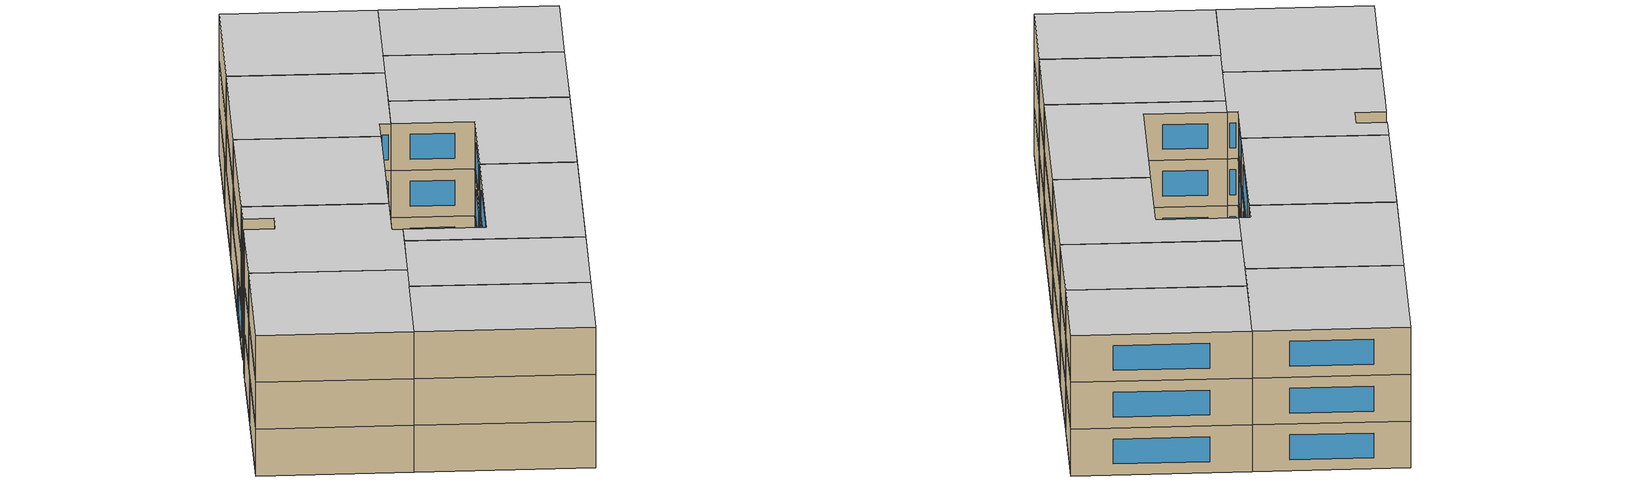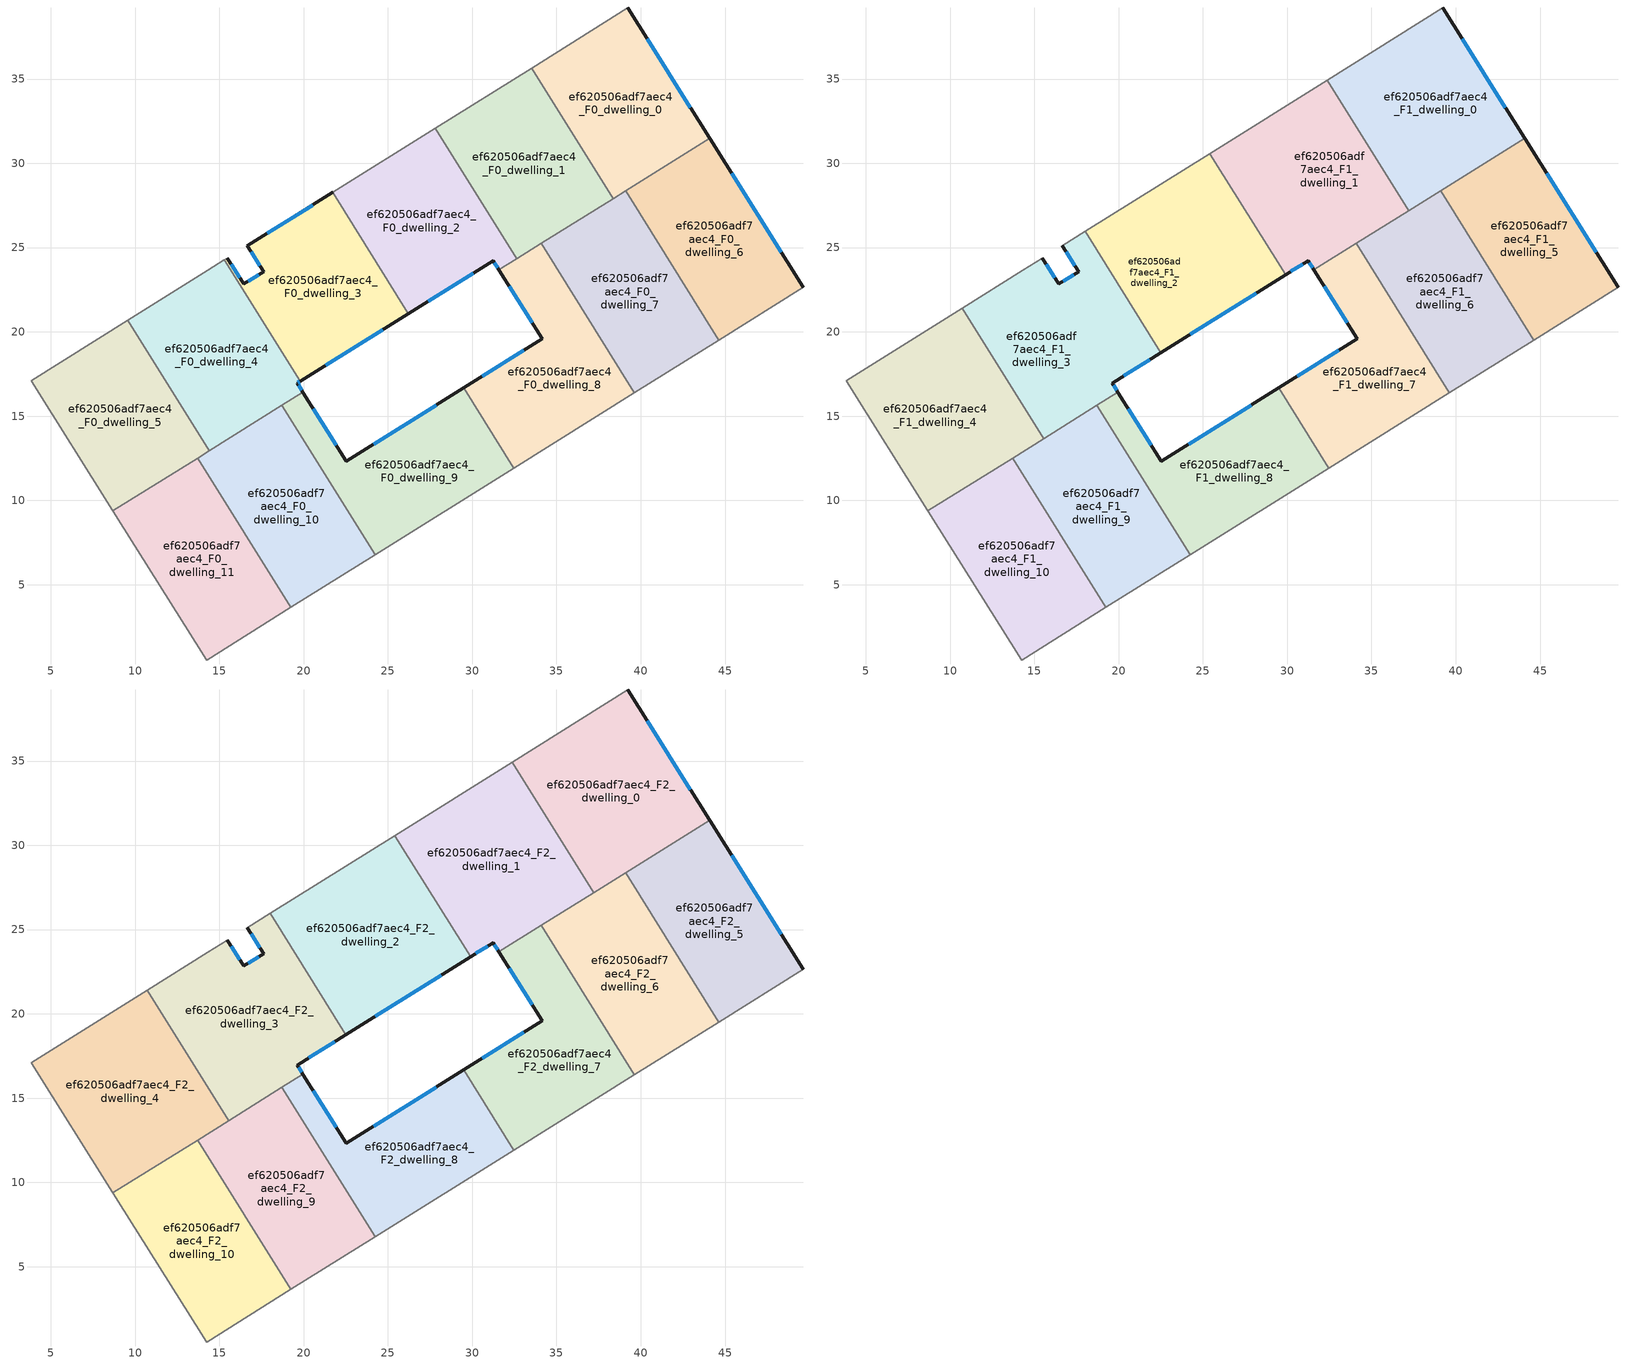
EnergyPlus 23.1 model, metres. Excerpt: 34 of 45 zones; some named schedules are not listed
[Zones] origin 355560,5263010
ef620506adf7aec4_F0_dwelling_0
 floor ground (EU_floor_Construction): 39.23,39.21 44.09,31.49 38.35,27.9 33.52,35.64 z0
 wall outside (EU_wall_Construction): 44.09,31.49 39.23,39.21 z0:3
 wall to ef620506adf7aec4_F0_dwelling_1 (EU_wall_Construction): 33.52,35.64 38.35,27.9 z0:3
 wall adiabatic (EU_wall_Construction): 39.23,39.21 33.52,35.64 z0:3
 wall to ef620506adf7aec4_F0_dwelling_6 (EU_wall_Construction): 39.1,28.37 44.09,31.49 z0:3
 wall to ef620506adf7aec4_F0_dwelling_7 (EU_wall_Construction): 38.35,27.9 39.1,28.37 z0:3
 window (EU_Window_Construction): 42.95,33.3 40.38,37.4 z0.7:2.3
ef620506adf7aec4_F0_dwelling_1
 floor ground (EU_floor_Construction): 33.52,35.64 38.35,27.9 32.63,24.33 27.8,32.07 z0
 wall to ef620506adf7aec4_F0_dwelling_2 (EU_wall_Construction): 27.8,32.07 32.63,24.33 z0:3
 wall adiabatic (EU_wall_Construction): 33.52,35.64 27.8,32.07 z0:3
 wall to ef620506adf7aec4_F0_dwelling_7 (EU_wall_Construction): 34.1,25.24 38.35,27.9 z0:3
 wall to ef620506adf7aec4_F0_dwelling_8 (EU_wall_Construction): 32.63,24.33 34.1,25.24 z0:3
ef620506adf7aec4_F0_dwelling_10
 floor ground (EU_floor_Construction): 18.71,15.63 24.24,6.78 19.23,3.65 13.7,12.51 z0
 wall to ef620506adf7aec4_F0_dwelling_11 (EU_wall_Construction): 13.7,12.51 19.23,3.65 z0:3
 wall to ef620506adf7aec4_F0_dwelling_9 (EU_wall_Construction): 24.24,6.78 18.71,15.63 z0:3
 wall adiabatic (EU_wall_Construction): 19.23,3.65 24.24,6.78 z0:3
 wall to ef620506adf7aec4_F0_dwelling_4 (EU_wall_Construction): 18.71,15.63 14.4,12.94 z0:3
 wall to ef620506adf7aec4_F0_dwelling_5 (EU_wall_Construction): 14.4,12.94 13.7,12.51 z0:3
ef620506adf7aec4_F0_dwelling_11
 floor ground (EU_floor_Construction): 13.7,12.51 19.23,3.65 14.24,0.53 8.69,9.38 z0
 wall adiabatic (EU_wall_Construction): 8.69,9.38 14.24,0.53 19.23,3.65 z0:3
 wall to ef620506adf7aec4_F0_dwelling_5 (EU_wall_Construction): 13.7,12.51 8.69,9.38 z0:3
ef620506adf7aec4_F0_dwelling_2
 floor ground (EU_floor_Construction): 27.8,32.07 32.63,24.33 31.58,23.67 31.24,24.22 26.21,21.08 21.72,28.27 z0
 wall outside (EU_wall_Construction): 26.21,21.08 31.24,24.22 31.58,23.67 z0:3
 wall to ef620506adf7aec4_F0_dwelling_3 (EU_wall_Construction): 21.72,28.27 26.21,21.08 z0:3
 wall adiabatic (EU_wall_Construction): 27.8,32.07 21.72,28.27 z0:3
 wall to ef620506adf7aec4_F0_dwelling_8 (EU_wall_Construction): 31.58,23.67 32.63,24.33 z0:3
 window (EU_Window_Construction): 31.32,24.09 31.5,23.8 / 27.39,21.82 30.06,23.48 z0.7:2.3
 ceiling adiabatic (EU_roof_Construction): 29.9,23.39 25.41,30.58 21.72,28.27 26.21,21.08 z3
ef620506adf7aec4_F0_dwelling_3
 floor ground (EU_floor_Construction): 21.72,28.27 26.21,21.08 19.8,17.07 15.3,24.27 15.48,24.38 16.45,22.84 17.62,23.57 16.65,25.1 z0
 wall outside (EU_wall_Construction): 21.72,28.27 16.65,25.1 17.62,23.57 16.45,22.84 15.48,24.38 / 19.8,17.07 26.21,21.08 z0:3
 wall to ef620506adf7aec4_F0_dwelling_4 (EU_wall_Construction): 15.3,24.27 19.8,17.07 z0:3
 wall adiabatic (EU_wall_Construction): 15.48,24.38 15.3,24.27 z0:3
 window (EU_Window_Construction): 16.88,24.74 17.39,23.93 / 20.53,27.53 17.84,25.85 / 21.3,18.01 24.7,20.14 / 16.22,23.2 15.71,24.02 / 17.35,23.4 16.73,23.01 z0.7:2.3
ef620506adf7aec4_F0_dwelling_4
 floor ground (EU_floor_Construction): 15.3,24.27 19.8,17.07 19.61,16.96 19.96,16.41 14.4,12.94 9.57,20.69 14.31,23.65 z0
 wall outside (EU_wall_Construction): 19.96,16.41 19.61,16.96 19.8,17.07 z0:3
 wall to ef620506adf7aec4_F0_dwelling_5 (EU_wall_Construction): 9.57,20.69 14.4,12.94 z0:3
 wall adiabatic (EU_wall_Construction): 15.3,24.27 14.31,23.65 9.57,20.69 z0:3
 wall to ef620506adf7aec4_F0_dwelling_9 (EU_wall_Construction): 18.71,15.63 19.96,16.41 z0:3
 window (EU_Window_Construction): 19.66,16.98 19.75,17.05 / 19.88,16.54 19.7,16.83 z0.7:2.3
ef620506adf7aec4_F0_dwelling_5
 floor ground (EU_floor_Construction): 9.57,20.69 14.4,12.94 8.69,9.38 3.83,17.1 z0
 wall adiabatic (EU_wall_Construction): 9.57,20.69 3.83,17.1 8.69,9.38 z0:3
ef620506adf7aec4_F0_dwelling_6
 floor ground (EU_floor_Construction): 44.09,31.49 49.65,22.64 44.63,19.51 39.1,28.37 z0
 wall outside (EU_wall_Construction): 49.65,22.64 44.09,31.49 z0:3
 wall to ef620506adf7aec4_F0_dwelling_7 (EU_wall_Construction): 39.1,28.37 44.63,19.51 z0:3
 wall adiabatic (EU_wall_Construction): 44.63,19.51 49.65,22.64 z0:3
 window (EU_Window_Construction): 48.34,24.72 45.39,29.41 z0.7:2.3
ef620506adf7aec4_F0_dwelling_7
 floor ground (EU_floor_Construction): 39.1,28.37 44.63,19.51 39.63,16.39 34.1,25.24 z0
 wall to ef620506adf7aec4_F0_dwelling_8 (EU_wall_Construction): 34.1,25.24 39.63,16.39 z0:3
 wall adiabatic (EU_wall_Construction): 39.63,16.39 44.63,19.51 z0:3
ef620506adf7aec4_F0_dwelling_8
 floor ground (EU_floor_Construction): 34.1,25.24 39.63,16.39 32.47,11.92 29.5,16.67 34.15,19.58 31.58,23.67 z0
 wall outside (EU_wall_Construction): 31.58,23.67 34.15,19.58 29.5,16.67 z0:3
 wall adiabatic (EU_wall_Construction): 32.47,11.92 39.63,16.39 z0:3
 wall to ef620506adf7aec4_F0_dwelling_9 (EU_wall_Construction): 29.5,16.67 32.47,11.92 z0:3
 window (EU_Window_Construction): 33.06,18.9 30.6,17.36 / 32.19,22.71 33.55,20.54 z0.7:2.3
ef620506adf7aec4_F0_dwelling_9
 floor ground (EU_floor_Construction): 29.5,16.67 32.47,11.92 24.24,6.78 18.71,15.63 19.96,16.41 22.53,12.32 z0
 wall outside (EU_wall_Construction): 29.5,16.67 22.53,12.32 19.96,16.41 z0:3
 wall adiabatic (EU_wall_Construction): 24.24,6.78 32.47,11.92 z0:3
 window (EU_Window_Construction): 21.93,13.28 20.56,15.45 / 27.87,15.65 24.17,13.34 z0.7:2.3
ef620506adf7aec4_F1_dwelling_0
 floor to ef620506adf7aec4_F0_dwelling_0 (EU_floor_Construction): 39.23,39.21 44.09,31.49 38.35,27.9 33.52,35.64 z3
 floor to ef620506adf7aec4_F0_dwelling_1 (EU_floor_Construction): 33.52,35.64 38.35,27.9 37.21,27.19 32.38,34.93 z3
 wall outside (EU_wall_Construction): 44.09,31.49 39.23,39.21 z3:6
 wall to ef620506adf7aec4_F1_dwelling_1 (EU_wall_Construction): 32.38,34.93 37.21,27.19 z3:6
 wall adiabatic (EU_wall_Construction): 39.23,39.21 32.38,34.93 z3:6
 wall to ef620506adf7aec4_F1_dwelling_5 (EU_wall_Construction): 39.1,28.37 44.09,31.49 z3:6
 wall to ef620506adf7aec4_F1_dwelling_6 (EU_wall_Construction): 37.21,27.19 39.1,28.37 z3:6
 window (EU_Window_Construction): 42.95,33.3 40.38,37.4 z3.7:5.3
ef620506adf7aec4_F1_dwelling_1
 floor to ef620506adf7aec4_F0_dwelling_1 (EU_floor_Construction): 32.38,34.93 37.21,27.19 32.63,24.33 27.8,32.07 z3
 floor to ef620506adf7aec4_F0_dwelling_2 (EU_floor_Construction): 27.8,32.07 32.63,24.33 31.58,23.67 31.24,24.22 29.9,23.39 25.41,30.58 z3
 wall outside (EU_wall_Construction): 29.9,23.39 31.24,24.22 31.58,23.67 z3:6
 wall to ef620506adf7aec4_F1_dwelling_2 (EU_wall_Construction): 25.41,30.58 29.9,23.39 z3:6
 wall adiabatic (EU_wall_Construction): 32.38,34.93 25.41,30.58 z3:6
 wall to ef620506adf7aec4_F1_dwelling_6 (EU_wall_Construction): 34.1,25.24 37.21,27.19 z3:6
 wall to ef620506adf7aec4_F1_dwelling_7 (EU_wall_Construction): 31.58,23.67 34.1,25.24 z3:6
 window (EU_Window_Construction): 31.32,24.09 31.5,23.8 / 30.22,23.58 30.93,24.02 z3.7:5.3
ef620506adf7aec4_F1_dwelling_10
 floor to ef620506adf7aec4_F0_dwelling_11 (EU_floor_Construction): 13.7,12.51 19.23,3.65 14.24,0.53 8.69,9.38 z3
 wall adiabatic (EU_wall_Construction): 8.69,9.38 14.24,0.53 19.23,3.65 z3:6
 wall to ef620506adf7aec4_F1_dwelling_9 (EU_wall_Construction): 19.23,3.65 13.7,12.51 z3:6
 wall to ef620506adf7aec4_F1_dwelling_4 (EU_wall_Construction): 13.7,12.51 8.69,9.38 z3:6
ef620506adf7aec4_F1_dwelling_2
 floor to ef620506adf7aec4_F0_dwelling_3 (EU_floor_Construction): 21.72,28.27 26.21,21.08 22.51,18.77 18.02,25.96 z3
 floor adiabatic (EU_floor_Construction): 25.41,30.58 29.9,23.39 26.21,21.08 21.72,28.27 z3
 wall outside (EU_wall_Construction): 22.51,18.77 29.9,23.39 z3:6
 wall to ef620506adf7aec4_F1_dwelling_3 (EU_wall_Construction): 18.02,25.96 22.51,18.77 z3:6
 wall adiabatic (EU_wall_Construction): 25.41,30.58 18.02,25.96 z3:6
 window (EU_Window_Construction): 24.25,19.85 28.17,22.3 z3.7:5.3
ef620506adf7aec4_F1_dwelling_3
 floor to ef620506adf7aec4_F0_dwelling_3 (EU_floor_Construction): 18.02,25.96 22.51,18.77 19.8,17.07 15.3,24.27 15.48,24.38 16.45,22.84 17.62,23.57 16.65,25.1 z3
 floor to ef620506adf7aec4_F0_dwelling_4 (EU_floor_Construction): 15.3,24.27 19.8,17.07 19.61,16.96 19.96,16.41 15.55,13.66 10.71,21.4 14.31,23.65 z3
 wall outside (EU_wall_Construction): 16.65,25.1 17.62,23.57 16.45,22.84 15.48,24.38 / 19.96,16.41 19.61,16.96 22.51,18.77 z3:6
 wall adiabatic (EU_wall_Construction): 18.02,25.96 16.65,25.1 / 15.48,24.38 14.31,23.65 10.71,21.4 z3:6
 wall to ef620506adf7aec4_F1_dwelling_4 (EU_wall_Construction): 10.71,21.4 15.55,13.66 z3:6
 wall to ef620506adf7aec4_F1_dwelling_9 (EU_wall_Construction): 15.55,13.66 18.71,15.63 z3:6
 wall to ef620506adf7aec4_F1_dwelling_8 (EU_wall_Construction): 18.71,15.63 19.96,16.41 z3:6
 window (EU_Window_Construction): 17.35,23.4 16.73,23.01 / 16.88,24.74 17.39,23.93 / 20.3,17.38 21.83,18.34 / 19.88,16.54 19.7,16.83 / 16.22,23.2 15.71,24.02 z3.7:5.3
ef620506adf7aec4_F1_dwelling_4
 floor to ef620506adf7aec4_F0_dwelling_4 (EU_floor_Construction): 10.71,21.4 15.55,13.66 14.4,12.94 9.57,20.69 z3
 floor to ef620506adf7aec4_F0_dwelling_5 (EU_floor_Construction): 9.57,20.69 14.4,12.94 8.69,9.38 3.83,17.1 z3
 wall adiabatic (EU_wall_Construction): 10.71,21.4 3.83,17.1 8.69,9.38 z3:6
 wall to ef620506adf7aec4_F1_dwelling_9 (EU_wall_Construction): 13.7,12.51 15.55,13.66 z3:6
ef620506adf7aec4_F1_dwelling_5
 floor to ef620506adf7aec4_F0_dwelling_6 (EU_floor_Construction): 44.09,31.49 49.65,22.64 44.63,19.51 39.1,28.37 z3
 wall outside (EU_wall_Construction): 49.65,22.64 44.09,31.49 z3:6
 wall to ef620506adf7aec4_F1_dwelling_6 (EU_wall_Construction): 39.1,28.37 44.63,19.51 z3:6
 wall adiabatic (EU_wall_Construction): 44.63,19.51 49.65,22.64 z3:6
 window (EU_Window_Construction): 48.34,24.72 45.39,29.41 z3.7:5.3
ef620506adf7aec4_F1_dwelling_6
 floor to ef620506adf7aec4_F0_dwelling_7 (EU_floor_Construction): 39.1,28.37 44.63,19.51 39.63,16.39 34.1,25.24 z3
 wall to ef620506adf7aec4_F1_dwelling_7 (EU_wall_Construction): 34.1,25.24 39.63,16.39 z3:6
 wall adiabatic (EU_wall_Construction): 39.63,16.39 44.63,19.51 z3:6
ef620506adf7aec4_F1_dwelling_7
 floor to ef620506adf7aec4_F0_dwelling_8 (EU_floor_Construction): 34.1,25.24 39.63,16.39 32.47,11.92 29.5,16.67 34.15,19.58 31.58,23.67 z3
 wall outside (EU_wall_Construction): 31.58,23.67 34.15,19.58 29.5,16.67 z3:6
 wall adiabatic (EU_wall_Construction): 32.47,11.92 39.63,16.39 z3:6
 wall to ef620506adf7aec4_F1_dwelling_8 (EU_wall_Construction): 29.5,16.67 32.47,11.92 z3:6
 window (EU_Window_Construction): 33.06,18.9 30.6,17.36 / 32.19,22.71 33.55,20.54 z3.7:5.3
ef620506adf7aec4_F1_dwelling_8
 floor to ef620506adf7aec4_F0_dwelling_9 (EU_floor_Construction): 29.5,16.67 32.47,11.92 24.24,6.78 18.71,15.63 19.96,16.41 22.53,12.32 z3
 wall outside (EU_wall_Construction): 29.5,16.67 22.53,12.32 19.96,16.41 z3:6
 wall adiabatic (EU_wall_Construction): 24.24,6.78 32.47,11.92 z3:6
 wall to ef620506adf7aec4_F1_dwelling_9 (EU_wall_Construction): 18.71,15.63 24.24,6.78 z3:6
 window (EU_Window_Construction): 21.93,13.28 20.56,15.45 / 27.87,15.65 24.17,13.34 z3.7:5.3
ef620506adf7aec4_F1_dwelling_9
 floor to ef620506adf7aec4_F0_dwelling_10 (EU_floor_Construction): 18.71,15.63 24.24,6.78 19.23,3.65 13.7,12.51 z3
 wall adiabatic (EU_wall_Construction): 19.23,3.65 24.24,6.78 z3:6
ef620506adf7aec4_F2_dwelling_0
 floor to ef620506adf7aec4_F1_dwelling_0 (EU_floor_Construction): 39.23,39.21 44.09,31.49 37.21,27.19 32.38,34.93 z6
 wall outside (EU_wall_Construction): 44.09,31.49 39.23,39.21 z6:9
 wall to ef620506adf7aec4_F2_dwelling_1 (EU_wall_Construction): 32.38,34.93 37.21,27.19 z6:9
 wall adiabatic (EU_wall_Construction): 39.23,39.21 32.38,34.93 z6:9
 wall to ef620506adf7aec4_F2_dwelling_5 (EU_wall_Construction): 39.1,28.37 44.09,31.49 z6:9
 wall to ef620506adf7aec4_F2_dwelling_6 (EU_wall_Construction): 37.21,27.19 39.1,28.37 z6:9
 window (EU_Window_Construction): 42.95,33.3 40.38,37.4 z6.7:8.3
 ceiling to ef620506adf7aec4_F3_dwelling_0 (EU_floor_Construction): 44.09,31.49 39.23,39.21 32.38,34.93 37.21,27.19 z9
ef620506adf7aec4_F2_dwelling_1
 floor to ef620506adf7aec4_F1_dwelling_1 (EU_floor_Construction): 32.38,34.93 37.21,27.19 31.58,23.67 31.24,24.22 29.9,23.39 25.41,30.58 z6
 wall outside (EU_wall_Construction): 29.9,23.39 31.24,24.22 31.58,23.67 z6:9
 wall to ef620506adf7aec4_F2_dwelling_2 (EU_wall_Construction): 25.41,30.58 29.9,23.39 z6:9
 wall adiabatic (EU_wall_Construction): 32.38,34.93 25.41,30.58 z6:9
 wall to ef620506adf7aec4_F2_dwelling_6 (EU_wall_Construction): 34.1,25.24 37.21,27.19 z6:9
 wall to ef620506adf7aec4_F2_dwelling_7 (EU_wall_Construction): 31.58,23.67 34.1,25.24 z6:9
 window (EU_Window_Construction): 31.32,24.09 31.5,23.8 / 30.22,23.58 30.93,24.02 z6.7:8.3
 ceiling to ef620506adf7aec4_F3_dwelling_1 (EU_floor_Construction): 37.21,27.19 32.38,34.93 25.41,30.58 29.9,23.39 31.24,24.22 31.58,23.67 z9
ef620506adf7aec4_F2_dwelling_10
 floor to ef620506adf7aec4_F1_dwelling_10 (EU_floor_Construction): 13.7,12.51 19.23,3.65 14.24,0.53 8.69,9.38 z6
 wall adiabatic (EU_wall_Construction): 8.69,9.38 14.24,0.53 19.23,3.65 z6:9
 wall to ef620506adf7aec4_F2_dwelling_9 (EU_wall_Construction): 19.23,3.65 13.7,12.51 z6:9
 wall to ef620506adf7aec4_F2_dwelling_4 (EU_wall_Construction): 13.7,12.51 8.69,9.38 z6:9
 ceiling to ef620506adf7aec4_F3_dwelling_10 (EU_floor_Construction): 19.23,3.65 13.7,12.51 8.69,9.38 14.24,0.53 z9
ef620506adf7aec4_F2_dwelling_2
 floor to ef620506adf7aec4_F1_dwelling_2 (EU_floor_Construction): 25.41,30.58 29.9,23.39 22.51,18.77 18.02,25.96 z6
 wall outside (EU_wall_Construction): 22.51,18.77 29.9,23.39 z6:9
 wall to ef620506adf7aec4_F2_dwelling_3 (EU_wall_Construction): 18.02,25.96 22.51,18.77 z6:9
 wall adiabatic (EU_wall_Construction): 25.41,30.58 18.02,25.96 z6:9
 window (EU_Window_Construction): 24.25,19.85 28.17,22.3 z6.7:8.3
 ceiling to ef620506adf7aec4_F3_dwelling_2 (EU_floor_Construction): 29.9,23.39 25.41,30.58 18.02,25.96 22.51,18.77 z9
ef620506adf7aec4_F2_dwelling_3
 floor to ef620506adf7aec4_F1_dwelling_3 (EU_floor_Construction): 18.02,25.96 22.51,18.77 19.61,16.96 19.96,16.41 15.55,13.66 10.71,21.4 14.31,23.65 15.48,24.38 16.45,22.84 17.62,23.57 16.65,25.1 z6
 wall outside (EU_wall_Construction): 16.65,25.1 17.62,23.57 16.45,22.84 15.48,24.38 / 19.96,16.41 19.61,16.96 22.51,18.77 z6:9
 wall adiabatic (EU_wall_Construction): 18.02,25.96 16.65,25.1 / 15.48,24.38 14.31,23.65 10.71,21.4 z6:9
 wall to ef620506adf7aec4_F2_dwelling_4 (EU_wall_Construction): 10.71,21.4 15.55,13.66 z6:9
 wall to ef620506adf7aec4_F2_dwelling_9 (EU_wall_Construction): 15.55,13.66 18.71,15.63 z6:9
 wall to ef620506adf7aec4_F2_dwelling_8 (EU_wall_Construction): 18.71,15.63 19.96,16.41 z6:9
 window (EU_Window_Construction): 17.35,23.4 16.73,23.01 / 16.88,24.74 17.39,23.93 / 20.3,17.38 21.83,18.34 / 19.88,16.54 19.7,16.83 / 16.22,23.2 15.71,24.02 z6.7:8.3
 ceiling to ef620506adf7aec4_F3_dwelling_3 (EU_floor_Construction): 19.96,16.41 19.61,16.96 22.51,18.77 18.02,25.96 16.65,25.1 17.62,23.57 16.45,22.84 15.48,24.38 14.31,23.65 10.71,21.4 15.55,13.66 z9
ef620506adf7aec4_F2_dwelling_4
 floor to ef620506adf7aec4_F1_dwelling_4 (EU_floor_Construction): 10.71,21.4 15.55,13.66 8.69,9.38 3.83,17.1 z6
 wall adiabatic (EU_wall_Construction): 10.71,21.4 3.83,17.1 8.69,9.38 z6:9
 wall to ef620506adf7aec4_F2_dwelling_9 (EU_wall_Construction): 13.7,12.51 15.55,13.66 z6:9
 ceiling to ef620506adf7aec4_F3_dwelling_4 (EU_floor_Construction): 15.55,13.66 10.71,21.4 3.83,17.1 8.69,9.38 z9
ef620506adf7aec4_F2_dwelling_5
 floor to ef620506adf7aec4_F1_dwelling_5 (EU_floor_Construction): 44.09,31.49 49.65,22.64 44.63,19.51 39.1,28.37 z6
 wall outside (EU_wall_Construction): 49.65,22.64 44.09,31.49 z6:9
 wall to ef620506adf7aec4_F2_dwelling_6 (EU_wall_Construction): 39.1,28.37 44.63,19.51 z6:9
 wall adiabatic (EU_wall_Construction): 44.63,19.51 49.65,22.64 z6:9
 window (EU_Window_Construction): 48.34,24.72 45.39,29.41 z6.7:8.3
 ceiling to ef620506adf7aec4_F3_dwelling_5 (EU_floor_Construction): 49.65,22.64 44.09,31.49 39.1,28.37 44.63,19.51 z9
ef620506adf7aec4_F2_dwelling_6
 floor to ef620506adf7aec4_F1_dwelling_6 (EU_floor_Construction): 39.1,28.37 44.63,19.51 39.63,16.39 34.1,25.24 z6
 wall to ef620506adf7aec4_F2_dwelling_7 (EU_wall_Construction): 34.1,25.24 39.63,16.39 z6:9
 wall adiabatic (EU_wall_Construction): 39.63,16.39 44.63,19.51 z6:9
 ceiling to ef620506adf7aec4_F3_dwelling_6 (EU_floor_Construction): 44.63,19.51 39.1,28.37 34.1,25.24 39.63,16.39 z9
ef620506adf7aec4_F2_dwelling_7
 floor to ef620506adf7aec4_F1_dwelling_7 (EU_floor_Construction): 34.1,25.24 39.63,16.39 32.47,11.92 29.5,16.67 34.15,19.58 31.58,23.67 z6
 wall outside (EU_wall_Construction): 31.58,23.67 34.15,19.58 29.5,16.67 z6:9
 wall adiabatic (EU_wall_Construction): 32.47,11.92 39.63,16.39 z6:9
 wall to ef620506adf7aec4_F2_dwelling_8 (EU_wall_Construction): 29.5,16.67 32.47,11.92 z6:9
 window (EU_Window_Construction): 33.06,18.9 30.6,17.36 / 32.19,22.71 33.55,20.54 z6.7:8.3
 ceiling to ef620506adf7aec4_F3_dwelling_7 (EU_floor_Construction): 39.63,16.39 34.1,25.24 31.58,23.67 34.15,19.58 29.5,16.67 32.47,11.92 z9
ef620506adf7aec4_F2_dwelling_8
 floor to ef620506adf7aec4_F1_dwelling_8 (EU_floor_Construction): 29.5,16.67 32.47,11.92 24.24,6.78 18.71,15.63 19.96,16.41 22.53,12.32 z6
 wall outside (EU_wall_Construction): 29.5,16.67 22.53,12.32 19.96,16.41 z6:9
 wall adiabatic (EU_wall_Construction): 24.24,6.78 32.47,11.92 z6:9
 wall to ef620506adf7aec4_F2_dwelling_9 (EU_wall_Construction): 18.71,15.63 24.24,6.78 z6:9
 window (EU_Window_Construction): 21.93,13.28 20.56,15.45 / 27.87,15.65 24.17,13.34 z6.7:8.3
 ceiling to ef620506adf7aec4_F3_dwelling_8 (EU_floor_Construction): 32.47,11.92 29.5,16.67 22.53,12.32 19.96,16.41 18.71,15.63 24.24,6.78 z9
ef620506adf7aec4_F2_dwelling_9
 floor to ef620506adf7aec4_F1_dwelling_9 (EU_floor_Construction): 18.71,15.63 24.24,6.78 19.23,3.65 13.7,12.51 z6
 wall adiabatic (EU_wall_Construction): 19.23,3.65 24.24,6.78 z6:9
 ceiling to ef620506adf7aec4_F3_dwelling_9 (EU_floor_Construction): 24.24,6.78 18.71,15.63 13.7,12.51 19.23,3.65 z9
[Building]
EU S2 Campaign: North Axis=0; Terrain=City; Solar Distribution=FullExterior
[Site:Location]
Budapest.Ferenc.Liszt.Intl.AP: Latitude=47.437; Longitude=19.256; Time Zone=1; Elevation=185
[SizingPeriod:WeatherFileDays]
AnnualSizingPeriod: Begin Month=1; Begin Day of Month=1; End Month=12; End Day of Month=31; Day of Week for Start Day=Monday; Use Weather File Daylight Saving Period=No; Use Weather File Rain and Snow Indicators=No
[MATERIAL]
EU_InternalMass_Material: Roughness=MediumRough; Thickness=0.1; Conductivity=1; Density=1800; Specific Heat=900; Thermal Absorptance=0.9; Solar Absorptance=0.7; Visible Absorptance=0.7
[MATERIAL:NOMASS] Roughness=MediumRough; Thermal Absorptance=0.9; Solar Absorptance=0.7; Visible Absorptance=0.7
Name | Thermal Resistance
EU_wall_NoMass | 0.832559
EU_roof_NoMass | 1.39638
EU_floor_NoMass | 0.872794
[WINDOWMATERIAL:SIMPLEGLAZINGSYSTEM]
EU_Window_SimpleGlazing: UFactor=2.79869; Solar Heat Gain Coefficient=0.75; Visible Transmittance=0.75
[CONSTRUCTION]
EU_wall_Construction: EU_wall_NoMass
EU_roof_Construction: EU_roof_NoMass
EU_floor_Construction: EU_floor_NoMass
EU_Window_Construction: EU_Window_SimpleGlazing
EU_InternalMass_Construction: EU_InternalMass_Material
[ZONE] Type=1; Multiplier=1; Ceiling Height=autocalculate; Floor Area=autocalculate; Part of Total Floor Area=Yes
Name | Volume
ef620506adf7aec4_F0_dwelling_0 | 184.792
ef620506adf7aec4_F1_dwelling_0; ef620506adf7aec4_F2_dwelling_0 | 221.731
ef620506adf7aec4_F0_dwelling_1 | 184.761
ef620506adf7aec4_F1_dwelling_1; ef620506adf7aec4_F2_dwelling_1 | 221.735
ef620506adf7aec4_F0_dwelling_10; ef620506adf7aec4_F1_dwelling_6; ef620506adf7aec4_F2_dwelling_6; ef620506adf7aec4_F0_dwelling_7; ef620506adf7aec4_F1_dwelling_9; ef620506adf7aec4_F2_dwelling_9 | 184.797
ef620506adf7aec4_F1_dwelling_10; ef620506adf7aec4_F2_dwelling_10; ef620506adf7aec4_F0_dwelling_11; ef620506adf7aec4_F1_dwelling_5; ef620506adf7aec4_F2_dwelling_5; ef620506adf7aec4_F0_dwelling_6 | 184.789
ef620506adf7aec4_F0_dwelling_2 | 184.778
ef620506adf7aec4_F1_dwelling_2; ef620506adf7aec4_F2_dwelling_2 | 221.756
ef620506adf7aec4_F0_dwelling_3 | 184.782
ef620506adf7aec4_F1_dwelling_3; ef620506adf7aec4_F2_dwelling_3 | 221.724
ef620506adf7aec4_F0_dwelling_4 | 184.793
ef620506adf7aec4_F1_dwelling_4; ef620506adf7aec4_F2_dwelling_4 | 221.741
ef620506adf7aec4_F0_dwelling_5 | 184.796
ef620506adf7aec4_F1_dwelling_7; ef620506adf7aec4_F2_dwelling_7; ef620506adf7aec4_F0_dwelling_8 | 184.776
ef620506adf7aec4_F1_dwelling_8; ef620506adf7aec4_F2_dwelling_8; ef620506adf7aec4_F0_dwelling_9 | 184.779
[INTERNALMASS] Construction=EU_InternalMass_Construction
Name | Zone or ZoneList | Surface Area
ef620506adf7aec4_F0_dwelling_0_EU_InternalMass | ef620506adf7aec4_F0_dwelling_0 | 61.5972
ef620506adf7aec4_F0_dwelling_1_EU_InternalMass | ef620506adf7aec4_F0_dwelling_1 | 61.5869
ef620506adf7aec4_F0_dwelling_2_EU_InternalMass | ef620506adf7aec4_F0_dwelling_2 | 61.5929
ef620506adf7aec4_F0_dwelling_3_EU_InternalMass | ef620506adf7aec4_F0_dwelling_3 | 61.5937
ef620506adf7aec4_F0_dwelling_4_EU_InternalMass | ef620506adf7aec4_F0_dwelling_4 | 61.5978
ef620506adf7aec4_F0_dwelling_5_EU_InternalMass | ef620506adf7aec4_F0_dwelling_5 | 61.5988
ef620506adf7aec4_F0_dwelling_6_EU_InternalMass | ef620506adf7aec4_F0_dwelling_6 | 61.5963
ef620506adf7aec4_F0_dwelling_7_EU_InternalMass | ef620506adf7aec4_F0_dwelling_7 | 61.5991
ef620506adf7aec4_F0_dwelling_8_EU_InternalMass | ef620506adf7aec4_F0_dwelling_8 | 61.5921
ef620506adf7aec4_F0_dwelling_9_EU_InternalMass | ef620506adf7aec4_F0_dwelling_9 | 61.5932
ef620506adf7aec4_F0_dwelling_10_EU_InternalMass | ef620506adf7aec4_F0_dwelling_10 | 61.5991
ef620506adf7aec4_F0_dwelling_11_EU_InternalMass | ef620506adf7aec4_F0_dwelling_11 | 61.5963
ef620506adf7aec4_F1_dwelling_0_EU_InternalMass | ef620506adf7aec4_F1_dwelling_0 | 73.9104
ef620506adf7aec4_F1_dwelling_1_EU_InternalMass | ef620506adf7aec4_F1_dwelling_1 | 73.9116
ef620506adf7aec4_F1_dwelling_2_EU_InternalMass | ef620506adf7aec4_F1_dwelling_2 | 73.919
ef620506adf7aec4_F1_dwelling_3_EU_InternalMass | ef620506adf7aec4_F1_dwelling_3 | 73.9079
ef620506adf7aec4_F1_dwelling_4_EU_InternalMass | ef620506adf7aec4_F1_dwelling_4 | 73.9139
ef620506adf7aec4_F1_dwelling_5_EU_InternalMass | ef620506adf7aec4_F1_dwelling_5 | 61.5963
ef620506adf7aec4_F1_dwelling_6_EU_InternalMass | ef620506adf7aec4_F1_dwelling_6 | 61.5991
ef620506adf7aec4_F1_dwelling_7_EU_InternalMass | ef620506adf7aec4_F1_dwelling_7 | 61.5921
ef620506adf7aec4_F1_dwelling_8_EU_InternalMass | ef620506adf7aec4_F1_dwelling_8 | 61.5932
ef620506adf7aec4_F1_dwelling_9_EU_InternalMass | ef620506adf7aec4_F1_dwelling_9 | 61.6011
ef620506adf7aec4_F1_dwelling_10_EU_InternalMass | ef620506adf7aec4_F1_dwelling_10 | 61.5963
ef620506adf7aec4_F2_dwelling_0_EU_InternalMass | ef620506adf7aec4_F2_dwelling_0 | 73.9104
ef620506adf7aec4_F2_dwelling_1_EU_InternalMass | ef620506adf7aec4_F2_dwelling_1 | 73.9116
ef620506adf7aec4_F2_dwelling_2_EU_InternalMass | ef620506adf7aec4_F2_dwelling_2 | 73.919
ef620506adf7aec4_F2_dwelling_3_EU_InternalMass | ef620506adf7aec4_F2_dwelling_3 | 73.9079
ef620506adf7aec4_F2_dwelling_4_EU_InternalMass | ef620506adf7aec4_F2_dwelling_4 | 73.9139
ef620506adf7aec4_F2_dwelling_5_EU_InternalMass | ef620506adf7aec4_F2_dwelling_5 | 61.5963
ef620506adf7aec4_F2_dwelling_6_EU_InternalMass | ef620506adf7aec4_F2_dwelling_6 | 61.5991
ef620506adf7aec4_F2_dwelling_7_EU_InternalMass | ef620506adf7aec4_F2_dwelling_7 | 61.5921
ef620506adf7aec4_F2_dwelling_8_EU_InternalMass | ef620506adf7aec4_F2_dwelling_8 | 61.5932
ef620506adf7aec4_F2_dwelling_9_EU_InternalMass | ef620506adf7aec4_F2_dwelling_9 | 61.6011
ef620506adf7aec4_F2_dwelling_10_EU_InternalMass | ef620506adf7aec4_F2_dwelling_10 | 61.5963
[OTHEREQUIPMENT] Fuel Type=Electricity; Design Level Calculation Method=Watts/Area; Power per Zone Floor Area=1; Fraction Latent=0; Fraction Radiant=0; Fraction Lost=0; Carbon Dioxide Generation Rate=0; EndUse Subcategory=EU_Step8_InternalGains
Name | Zone or ZoneList or Space or SpaceList | Schedule
EU_Step8_InternalGain_ef620506adf7aec4_F0_dwelling_0_f000 | ef620506adf7aec4_F0_dwelling_0 | EU_Step8_GainSchedule_ef620506adf7aec4_F0_dwelling_0_f000
EU_Step8_InternalGain_ef620506adf7aec4_F0_dwelling_1_f000 | ef620506adf7aec4_F0_dwelling_1 | EU_Step8_GainSchedule_ef620506adf7aec4_F0_dwelling_1_f000
EU_Step8_InternalGain_ef620506adf7aec4_F0_dwelling_2_f000 | ef620506adf7aec4_F0_dwelling_2 | EU_Step8_GainSchedule_ef620506adf7aec4_F0_dwelling_2_f000
EU_Step8_InternalGain_ef620506adf7aec4_F0_dwelling_3_f000 | ef620506adf7aec4_F0_dwelling_3 | EU_Step8_GainSchedule_ef620506adf7aec4_F0_dwelling_3_f000
EU_Step8_InternalGain_ef620506adf7aec4_F0_dwelling_4_f000 | ef620506adf7aec4_F0_dwelling_4 | EU_Step8_GainSchedule_ef620506adf7aec4_F0_dwelling_4_f000
EU_Step8_InternalGain_ef620506adf7aec4_F0_dwelling_5_f000 | ef620506adf7aec4_F0_dwelling_5 | EU_Step8_GainSchedule_ef620506adf7aec4_F0_dwelling_5_f000
EU_Step8_InternalGain_ef620506adf7aec4_F0_dwelling_6_f000 | ef620506adf7aec4_F0_dwelling_6 | EU_Step8_GainSchedule_ef620506adf7aec4_F0_dwelling_6_f000
EU_Step8_InternalGain_ef620506adf7aec4_F0_dwelling_7_f000 | ef620506adf7aec4_F0_dwelling_7 | EU_Step8_GainSchedule_ef620506adf7aec4_F0_dwelling_7_f000
EU_Step8_InternalGain_ef620506adf7aec4_F0_dwelling_8_f000 | ef620506adf7aec4_F0_dwelling_8 | EU_Step8_GainSchedule_ef620506adf7aec4_F0_dwelling_8_f000
EU_Step8_InternalGain_ef620506adf7aec4_F0_dwelling_9_f000 | ef620506adf7aec4_F0_dwelling_9 | EU_Step8_GainSchedule_ef620506adf7aec4_F0_dwelling_9_f000
EU_Step8_InternalGain_ef620506adf7aec4_F0_dwelling_10_f000 | ef620506adf7aec4_F0_dwelling_10 | EU_Step8_GainSchedule_ef620506adf7aec4_F0_dwelling_10_f000
EU_Step8_InternalGain_ef620506adf7aec4_F0_dwelling_11_f000 | ef620506adf7aec4_F0_dwelling_11 | EU_Step8_GainSchedule_ef620506adf7aec4_F0_dwelling_11_f000
EU_Step8_InternalGain_ef620506adf7aec4_F1_dwelling_0_f000 | ef620506adf7aec4_F1_dwelling_0 | EU_Step8_GainSchedule_ef620506adf7aec4_F1_dwelling_0_f000
EU_Step8_InternalGain_ef620506adf7aec4_F1_dwelling_1_f000 | ef620506adf7aec4_F1_dwelling_1 | EU_Step8_GainSchedule_ef620506adf7aec4_F1_dwelling_1_f000
EU_Step8_InternalGain_ef620506adf7aec4_F1_dwelling_2_f000 | ef620506adf7aec4_F1_dwelling_2 | EU_Step8_GainSchedule_ef620506adf7aec4_F1_dwelling_2_f000
EU_Step8_InternalGain_ef620506adf7aec4_F1_dwelling_3_f000 | ef620506adf7aec4_F1_dwelling_3 | EU_Step8_GainSchedule_ef620506adf7aec4_F1_dwelling_3_f000
EU_Step8_InternalGain_ef620506adf7aec4_F1_dwelling_4_f000 | ef620506adf7aec4_F1_dwelling_4 | EU_Step8_GainSchedule_ef620506adf7aec4_F1_dwelling_4_f000
EU_Step8_InternalGain_ef620506adf7aec4_F1_dwelling_5_f000 | ef620506adf7aec4_F1_dwelling_5 | EU_Step8_GainSchedule_ef620506adf7aec4_F1_dwelling_5_f000
EU_Step8_InternalGain_ef620506adf7aec4_F1_dwelling_6_f000 | ef620506adf7aec4_F1_dwelling_6 | EU_Step8_GainSchedule_ef620506adf7aec4_F1_dwelling_6_f000
EU_Step8_InternalGain_ef620506adf7aec4_F1_dwelling_7_f000 | ef620506adf7aec4_F1_dwelling_7 | EU_Step8_GainSchedule_ef620506adf7aec4_F1_dwelling_7_f000
EU_Step8_InternalGain_ef620506adf7aec4_F1_dwelling_8_f000 | ef620506adf7aec4_F1_dwelling_8 | EU_Step8_GainSchedule_ef620506adf7aec4_F1_dwelling_8_f000
EU_Step8_InternalGain_ef620506adf7aec4_F1_dwelling_9_f000 | ef620506adf7aec4_F1_dwelling_9 | EU_Step8_GainSchedule_ef620506adf7aec4_F1_dwelling_9_f000
EU_Step8_InternalGain_ef620506adf7aec4_F1_dwelling_10_f000 | ef620506adf7aec4_F1_dwelling_10 | EU_Step8_GainSchedule_ef620506adf7aec4_F1_dwelling_10_f000
EU_Step8_InternalGain_ef620506adf7aec4_F2_dwelling_0_f000 | ef620506adf7aec4_F2_dwelling_0 | EU_Step8_GainSchedule_ef620506adf7aec4_F2_dwelling_0_f000
EU_Step8_InternalGain_ef620506adf7aec4_F2_dwelling_1_f000 | ef620506adf7aec4_F2_dwelling_1 | EU_Step8_GainSchedule_ef620506adf7aec4_F2_dwelling_1_f000
EU_Step8_InternalGain_ef620506adf7aec4_F2_dwelling_2_f000 | ef620506adf7aec4_F2_dwelling_2 | EU_Step8_GainSchedule_ef620506adf7aec4_F2_dwelling_2_f000
EU_Step8_InternalGain_ef620506adf7aec4_F2_dwelling_3_f000 | ef620506adf7aec4_F2_dwelling_3 | EU_Step8_GainSchedule_ef620506adf7aec4_F2_dwelling_3_f000
EU_Step8_InternalGain_ef620506adf7aec4_F2_dwelling_4_f000 | ef620506adf7aec4_F2_dwelling_4 | EU_Step8_GainSchedule_ef620506adf7aec4_F2_dwelling_4_f000
EU_Step8_InternalGain_ef620506adf7aec4_F2_dwelling_5_f000 | ef620506adf7aec4_F2_dwelling_5 | EU_Step8_GainSchedule_ef620506adf7aec4_F2_dwelling_5_f000
EU_Step8_InternalGain_ef620506adf7aec4_F2_dwelling_6_f000 | ef620506adf7aec4_F2_dwelling_6 | EU_Step8_GainSchedule_ef620506adf7aec4_F2_dwelling_6_f000
EU_Step8_InternalGain_ef620506adf7aec4_F2_dwelling_7_f000 | ef620506adf7aec4_F2_dwelling_7 | EU_Step8_GainSchedule_ef620506adf7aec4_F2_dwelling_7_f000
EU_Step8_InternalGain_ef620506adf7aec4_F2_dwelling_8_f000 | ef620506adf7aec4_F2_dwelling_8 | EU_Step8_GainSchedule_ef620506adf7aec4_F2_dwelling_8_f000
EU_Step8_InternalGain_ef620506adf7aec4_F2_dwelling_9_f000 | ef620506adf7aec4_F2_dwelling_9 | EU_Step8_GainSchedule_ef620506adf7aec4_F2_dwelling_9_f000
EU_Step8_InternalGain_ef620506adf7aec4_F2_dwelling_10_f000 | ef620506adf7aec4_F2_dwelling_10 | EU_Step8_GainSchedule_ef620506adf7aec4_F2_dwelling_10_f000
[ZONEVENTILATION:DESIGNFLOWRATE] Schedule=EU_AlwaysOn; Design Flow Rate Calculation Method=AirChanges/Hour; Air Changes per Hour=0.475469; Ventilation Type=Natural; Fan Pressure Rise=0; Fan Total Efficiency=1; Constant Term Coefficient=1; Temperature Term Coefficient=0; Velocity Term Coefficient=0; Velocity Squared Term Coefficient=0; Minimum Indoor Temperature=-100; Maximum Indoor Temperature=100; Delta Temperature=-100; Minimum Outdoor Temperature=-100; Maximum Outdoor Temperature=100; Maximum Wind Speed=40
Name | Zone or ZoneList or Space or SpaceList
EU_ConstantAir_ef620506adf7aec4_F0_dwelling_0 | ef620506adf7aec4_F0_dwelling_0
EU_ConstantAir_ef620506adf7aec4_F0_dwelling_1 | ef620506adf7aec4_F0_dwelling_1
EU_ConstantAir_ef620506adf7aec4_F0_dwelling_2 | ef620506adf7aec4_F0_dwelling_2
EU_ConstantAir_ef620506adf7aec4_F0_dwelling_3 | ef620506adf7aec4_F0_dwelling_3
EU_ConstantAir_ef620506adf7aec4_F0_dwelling_4 | ef620506adf7aec4_F0_dwelling_4
EU_ConstantAir_ef620506adf7aec4_F0_dwelling_5 | ef620506adf7aec4_F0_dwelling_5
EU_ConstantAir_ef620506adf7aec4_F0_dwelling_6 | ef620506adf7aec4_F0_dwelling_6
EU_ConstantAir_ef620506adf7aec4_F0_dwelling_7 | ef620506adf7aec4_F0_dwelling_7
EU_ConstantAir_ef620506adf7aec4_F0_dwelling_8 | ef620506adf7aec4_F0_dwelling_8
EU_ConstantAir_ef620506adf7aec4_F0_dwelling_9 | ef620506adf7aec4_F0_dwelling_9
EU_ConstantAir_ef620506adf7aec4_F0_dwelling_10 | ef620506adf7aec4_F0_dwelling_10
EU_ConstantAir_ef620506adf7aec4_F0_dwelling_11 | ef620506adf7aec4_F0_dwelling_11
EU_ConstantAir_ef620506adf7aec4_F1_dwelling_0 | ef620506adf7aec4_F1_dwelling_0
EU_ConstantAir_ef620506adf7aec4_F1_dwelling_1 | ef620506adf7aec4_F1_dwelling_1
EU_ConstantAir_ef620506adf7aec4_F1_dwelling_2 | ef620506adf7aec4_F1_dwelling_2
EU_ConstantAir_ef620506adf7aec4_F1_dwelling_3 | ef620506adf7aec4_F1_dwelling_3
EU_ConstantAir_ef620506adf7aec4_F1_dwelling_4 | ef620506adf7aec4_F1_dwelling_4
EU_ConstantAir_ef620506adf7aec4_F1_dwelling_5 | ef620506adf7aec4_F1_dwelling_5
EU_ConstantAir_ef620506adf7aec4_F1_dwelling_6 | ef620506adf7aec4_F1_dwelling_6
EU_ConstantAir_ef620506adf7aec4_F1_dwelling_7 | ef620506adf7aec4_F1_dwelling_7
EU_ConstantAir_ef620506adf7aec4_F1_dwelling_8 | ef620506adf7aec4_F1_dwelling_8
EU_ConstantAir_ef620506adf7aec4_F1_dwelling_9 | ef620506adf7aec4_F1_dwelling_9
EU_ConstantAir_ef620506adf7aec4_F1_dwelling_10 | ef620506adf7aec4_F1_dwelling_10
EU_ConstantAir_ef620506adf7aec4_F2_dwelling_0 | ef620506adf7aec4_F2_dwelling_0
EU_ConstantAir_ef620506adf7aec4_F2_dwelling_1 | ef620506adf7aec4_F2_dwelling_1
EU_ConstantAir_ef620506adf7aec4_F2_dwelling_2 | ef620506adf7aec4_F2_dwelling_2
EU_ConstantAir_ef620506adf7aec4_F2_dwelling_3 | ef620506adf7aec4_F2_dwelling_3
EU_ConstantAir_ef620506adf7aec4_F2_dwelling_4 | ef620506adf7aec4_F2_dwelling_4
EU_ConstantAir_ef620506adf7aec4_F2_dwelling_5 | ef620506adf7aec4_F2_dwelling_5
EU_ConstantAir_ef620506adf7aec4_F2_dwelling_6 | ef620506adf7aec4_F2_dwelling_6
EU_ConstantAir_ef620506adf7aec4_F2_dwelling_7 | ef620506adf7aec4_F2_dwelling_7
EU_ConstantAir_ef620506adf7aec4_F2_dwelling_8 | ef620506adf7aec4_F2_dwelling_8
EU_ConstantAir_ef620506adf7aec4_F2_dwelling_9 | ef620506adf7aec4_F2_dwelling_9
EU_ConstantAir_ef620506adf7aec4_F2_dwelling_10 | ef620506adf7aec4_F2_dwelling_10
[HVACTEMPLATE:ZONE:IDEALLOADSAIRSYSTEM] System Availability Schedule=EU_AlwaysOn; Maximum Heating Supply Air Temperature=50; Minimum Cooling Supply Air Temperature=13; Maximum Heating Supply Air Humidity Ratio=0.0156; Minimum Cooling Supply Air Humidity Ratio=0.0077; Heating Limit=NoLimit; Cooling Limit=NoLimit; Heating Availability Schedule=EU_AlwaysOn; Cooling Availability Schedule=EU_CoolingOff; Dehumidification Control Type=ConstantSensibleHeatRatio; Cooling Sensible Heat Ratio=0.7; Dehumidification Setpoint=60; Humidification Control Type=None; Humidification Setpoint=30; Outdoor Air Method=None; Outdoor Air Flow Rate per Person=0.00944; Outdoor Air Flow Rate per Zone Floor Area=0; Outdoor Air Flow Rate per Zone=0; Demand Controlled Ventilation Type=None; Outdoor Air Economizer Type=NoEconomizer; Heat Recovery Type=None; Sensible Heat Recovery Effectiveness=0.7; Latent Heat Recovery Effectiveness=0.65
Name | Template Thermostat
ef620506adf7aec4_F0_dwelling_0 | EU_HeatOnly_ef620506adf7aec4_F0_dwelling_0
ef620506adf7aec4_F0_dwelling_1 | EU_HeatOnly_ef620506adf7aec4_F0_dwelling_1
ef620506adf7aec4_F0_dwelling_2 | EU_HeatOnly_ef620506adf7aec4_F0_dwelling_2
ef620506adf7aec4_F0_dwelling_3 | EU_HeatOnly_ef620506adf7aec4_F0_dwelling_3
ef620506adf7aec4_F0_dwelling_4 | EU_HeatOnly_ef620506adf7aec4_F0_dwelling_4
ef620506adf7aec4_F0_dwelling_5 | EU_HeatOnly_ef620506adf7aec4_F0_dwelling_5
ef620506adf7aec4_F0_dwelling_6 | EU_HeatOnly_ef620506adf7aec4_F0_dwelling_6
ef620506adf7aec4_F0_dwelling_7 | EU_HeatOnly_ef620506adf7aec4_F0_dwelling_7
ef620506adf7aec4_F0_dwelling_8 | EU_HeatOnly_ef620506adf7aec4_F0_dwelling_8
ef620506adf7aec4_F0_dwelling_9 | EU_HeatOnly_ef620506adf7aec4_F0_dwelling_9
ef620506adf7aec4_F0_dwelling_10 | EU_HeatOnly_ef620506adf7aec4_F0_dwelling_10
ef620506adf7aec4_F0_dwelling_11 | EU_HeatOnly_ef620506adf7aec4_F0_dwelling_11
ef620506adf7aec4_F1_dwelling_0 | EU_HeatOnly_ef620506adf7aec4_F1_dwelling_0
ef620506adf7aec4_F1_dwelling_1 | EU_HeatOnly_ef620506adf7aec4_F1_dwelling_1
ef620506adf7aec4_F1_dwelling_2 | EU_HeatOnly_ef620506adf7aec4_F1_dwelling_2
ef620506adf7aec4_F1_dwelling_3 | EU_HeatOnly_ef620506adf7aec4_F1_dwelling_3
ef620506adf7aec4_F1_dwelling_4 | EU_HeatOnly_ef620506adf7aec4_F1_dwelling_4
ef620506adf7aec4_F1_dwelling_5 | EU_HeatOnly_ef620506adf7aec4_F1_dwelling_5
ef620506adf7aec4_F1_dwelling_6 | EU_HeatOnly_ef620506adf7aec4_F1_dwelling_6
ef620506adf7aec4_F1_dwelling_7 | EU_HeatOnly_ef620506adf7aec4_F1_dwelling_7
ef620506adf7aec4_F1_dwelling_8 | EU_HeatOnly_ef620506adf7aec4_F1_dwelling_8
ef620506adf7aec4_F1_dwelling_9 | EU_HeatOnly_ef620506adf7aec4_F1_dwelling_9
ef620506adf7aec4_F1_dwelling_10 | EU_HeatOnly_ef620506adf7aec4_F1_dwelling_10
ef620506adf7aec4_F2_dwelling_0 | EU_HeatOnly_ef620506adf7aec4_F2_dwelling_0
ef620506adf7aec4_F2_dwelling_1 | EU_HeatOnly_ef620506adf7aec4_F2_dwelling_1
ef620506adf7aec4_F2_dwelling_2 | EU_HeatOnly_ef620506adf7aec4_F2_dwelling_2
ef620506adf7aec4_F2_dwelling_3 | EU_HeatOnly_ef620506adf7aec4_F2_dwelling_3
ef620506adf7aec4_F2_dwelling_4 | EU_HeatOnly_ef620506adf7aec4_F2_dwelling_4
ef620506adf7aec4_F2_dwelling_5 | EU_HeatOnly_ef620506adf7aec4_F2_dwelling_5
ef620506adf7aec4_F2_dwelling_6 | EU_HeatOnly_ef620506adf7aec4_F2_dwelling_6
ef620506adf7aec4_F2_dwelling_7 | EU_HeatOnly_ef620506adf7aec4_F2_dwelling_7
ef620506adf7aec4_F2_dwelling_8 | EU_HeatOnly_ef620506adf7aec4_F2_dwelling_8
ef620506adf7aec4_F2_dwelling_9 | EU_HeatOnly_ef620506adf7aec4_F2_dwelling_9
ef620506adf7aec4_F2_dwelling_10 | EU_HeatOnly_ef620506adf7aec4_F2_dwelling_10
[SIZING:ZONE] Zone Cooling Design Supply Air Temperature Input Method=SupplyAirTemperature; Zone Cooling Design Supply Air Temperature=13; Zone Heating Design Supply Air Temperature Input Method=SupplyAirTemperature; Zone Heating Design Supply Air Temperature=50; Zone Cooling Design Supply Air Humidity Ratio=0.008; Zone Heating Design Supply Air Humidity Ratio=0.008; Cooling Design Air Flow Method=DesignDay; Cooling Design Air Flow Rate=0; Cooling Minimum Air Flow per Zone Floor Area=0.000762; Cooling Minimum Air Flow=0; Cooling Minimum Air Flow Fraction=0.2; Heating Design Air Flow Method=DesignDay; Heating Design Air Flow Rate=0; Heating Maximum Air Flow per Zone Floor Area=0.002032; Heating Maximum Air Flow=0.141576; Heating Maximum Air Flow Fraction=0.3; Account for Dedicated Outdoor Air System=No; Dedicated Outdoor Air System Control Strategy=NeutralSupplyAir; Dedicated Outdoor Air Low Setpoint Temperature for Design=autosize; Dedicated Outdoor Air High Setpoint Temperature for Design=autosize; Zone Load Sizing Method=Sensible Load Only No Latent Load; Zone Latent Cooling Design Supply Air Humidity Ratio Input Method=HumidityRatioDifference; Zone Cooling Design Supply Air Humidity Ratio Difference=0.005; Zone Latent Heating Design Supply Air Humidity Ratio Input Method=HumidityRatioDifference; Zone Humidification Design Supply Air Humidity Ratio Difference=0.005
ef620506adf7aec4_F0_dwelling_0; ef620506adf7aec4_F0_dwelling_1; ef620506adf7aec4_F0_dwelling_2; ef620506adf7aec4_F0_dwelling_3; ef620506adf7aec4_F0_dwelling_4; ef620506adf7aec4_F0_dwelling_5; ef620506adf7aec4_F0_dwelling_6; ef620506adf7aec4_F0_dwelling_7; ef620506adf7aec4_F0_dwelling_8; ef620506adf7aec4_F0_dwelling_9; ef620506adf7aec4_F0_dwelling_10; ef620506adf7aec4_F0_dwelling_11; ef620506adf7aec4_F1_dwelling_0; ef620506adf7aec4_F1_dwelling_1; ef620506adf7aec4_F1_dwelling_2; ef620506adf7aec4_F1_dwelling_3; ef620506adf7aec4_F1_dwelling_4; ef620506adf7aec4_F1_dwelling_5; ef620506adf7aec4_F1_dwelling_6; ef620506adf7aec4_F1_dwelling_7; ef620506adf7aec4_F1_dwelling_8; ef620506adf7aec4_F1_dwelling_9; ef620506adf7aec4_F1_dwelling_10; ef620506adf7aec4_F2_dwelling_0; ef620506adf7aec4_F2_dwelling_1; ef620506adf7aec4_F2_dwelling_2; ef620506adf7aec4_F2_dwelling_3; ef620506adf7aec4_F2_dwelling_4; ef620506adf7aec4_F2_dwelling_5; ef620506adf7aec4_F2_dwelling_6; ef620506adf7aec4_F2_dwelling_7; ef620506adf7aec4_F2_dwelling_8; ef620506adf7aec4_F2_dwelling_9; ef620506adf7aec4_F2_dwelling_10
[SCHEDULE:FILE] Column Number=1; Rows to Skip at Top=0; Number of Hours of Data=8760; Column Separator=Comma; Interpolate to Timestep=No; Minutes per Item=60; Adjust Schedule for Daylight Savings=Yes
Name | File
EU_Step8_GainSchedule_ef620506adf7aec4_F0_dwelling_0_f000 | ../../schedules/ef620506adf7aec4/ef620506adf7aec4_F0_dwelling_0_f000_gain.csv
EU_Step8_GainSchedule_ef620506adf7aec4_F0_dwelling_1_f000 | ../../schedules/ef620506adf7aec4/ef620506adf7aec4_F0_dwelling_1_f000_gain.csv
EU_Step8_GainSchedule_ef620506adf7aec4_F0_dwelling_2_f000 | ../../schedules/ef620506adf7aec4/ef620506adf7aec4_F0_dwelling_2_f000_gain.csv
EU_Step8_GainSchedule_ef620506adf7aec4_F0_dwelling_3_f000 | ../../schedules/ef620506adf7aec4/ef620506adf7aec4_F0_dwelling_3_f000_gain.csv
EU_Step8_GainSchedule_ef620506adf7aec4_F0_dwelling_4_f000 | ../../schedules/ef620506adf7aec4/ef620506adf7aec4_F0_dwelling_4_f000_gain.csv
EU_Step8_GainSchedule_ef620506adf7aec4_F0_dwelling_5_f000 | ../../schedules/ef620506adf7aec4/ef620506adf7aec4_F0_dwelling_5_f000_gain.csv
EU_Step8_GainSchedule_ef620506adf7aec4_F0_dwelling_6_f000 | ../../schedules/ef620506adf7aec4/ef620506adf7aec4_F0_dwelling_6_f000_gain.csv
EU_Step8_GainSchedule_ef620506adf7aec4_F0_dwelling_7_f000 | ../../schedules/ef620506adf7aec4/ef620506adf7aec4_F0_dwelling_7_f000_gain.csv
EU_Step8_GainSchedule_ef620506adf7aec4_F0_dwelling_8_f000 | ../../schedules/ef620506adf7aec4/ef620506adf7aec4_F0_dwelling_8_f000_gain.csv
EU_Step8_GainSchedule_ef620506adf7aec4_F0_dwelling_9_f000 | ../../schedules/ef620506adf7aec4/ef620506adf7aec4_F0_dwelling_9_f000_gain.csv
EU_Step8_GainSchedule_ef620506adf7aec4_F0_dwelling_10_f000 | ../../schedules/ef620506adf7aec4/ef620506adf7aec4_F0_dwelling_10_f000_gain.csv
EU_Step8_GainSchedule_ef620506adf7aec4_F0_dwelling_11_f000 | ../../schedules/ef620506adf7aec4/ef620506adf7aec4_F0_dwelling_11_f000_gain.csv
EU_Step8_GainSchedule_ef620506adf7aec4_F1_dwelling_0_f000 | ../../schedules/ef620506adf7aec4/ef620506adf7aec4_F1_dwelling_0_f000_gain.csv
EU_Step8_GainSchedule_ef620506adf7aec4_F1_dwelling_1_f000 | ../../schedules/ef620506adf7aec4/ef620506adf7aec4_F1_dwelling_1_f000_gain.csv
EU_Step8_GainSchedule_ef620506adf7aec4_F1_dwelling_2_f000 | ../../schedules/ef620506adf7aec4/ef620506adf7aec4_F1_dwelling_2_f000_gain.csv
EU_Step8_GainSchedule_ef620506adf7aec4_F1_dwelling_3_f000 | ../../schedules/ef620506adf7aec4/ef620506adf7aec4_F1_dwelling_3_f000_gain.csv
EU_Step8_GainSchedule_ef620506adf7aec4_F1_dwelling_4_f000 | ../../schedules/ef620506adf7aec4/ef620506adf7aec4_F1_dwelling_4_f000_gain.csv
EU_Step8_GainSchedule_ef620506adf7aec4_F1_dwelling_5_f000 | ../../schedules/ef620506adf7aec4/ef620506adf7aec4_F1_dwelling_5_f000_gain.csv
EU_Step8_GainSchedule_ef620506adf7aec4_F1_dwelling_6_f000 | ../../schedules/ef620506adf7aec4/ef620506adf7aec4_F1_dwelling_6_f000_gain.csv
EU_Step8_GainSchedule_ef620506adf7aec4_F1_dwelling_7_f000 | ../../schedules/ef620506adf7aec4/ef620506adf7aec4_F1_dwelling_7_f000_gain.csv
EU_Step8_GainSchedule_ef620506adf7aec4_F1_dwelling_8_f000 | ../../schedules/ef620506adf7aec4/ef620506adf7aec4_F1_dwelling_8_f000_gain.csv
EU_Step8_GainSchedule_ef620506adf7aec4_F1_dwelling_9_f000 | ../../schedules/ef620506adf7aec4/ef620506adf7aec4_F1_dwelling_9_f000_gain.csv
EU_Step8_GainSchedule_ef620506adf7aec4_F1_dwelling_10_f000 | ../../schedules/ef620506adf7aec4/ef620506adf7aec4_F1_dwelling_10_f000_gain.csv
EU_Step8_GainSchedule_ef620506adf7aec4_F2_dwelling_0_f000 | ../../schedules/ef620506adf7aec4/ef620506adf7aec4_F2_dwelling_0_f000_gain.csv
EU_Step8_GainSchedule_ef620506adf7aec4_F2_dwelling_1_f000 | ../../schedules/ef620506adf7aec4/ef620506adf7aec4_F2_dwelling_1_f000_gain.csv
EU_Step8_GainSchedule_ef620506adf7aec4_F2_dwelling_2_f000 | ../../schedules/ef620506adf7aec4/ef620506adf7aec4_F2_dwelling_2_f000_gain.csv
EU_Step8_GainSchedule_ef620506adf7aec4_F2_dwelling_3_f000 | ../../schedules/ef620506adf7aec4/ef620506adf7aec4_F2_dwelling_3_f000_gain.csv
EU_Step8_GainSchedule_ef620506adf7aec4_F2_dwelling_4_f000 | ../../schedules/ef620506adf7aec4/ef620506adf7aec4_F2_dwelling_4_f000_gain.csv
EU_Step8_GainSchedule_ef620506adf7aec4_F2_dwelling_5_f000 | ../../schedules/ef620506adf7aec4/ef620506adf7aec4_F2_dwelling_5_f000_gain.csv
EU_Step8_GainSchedule_ef620506adf7aec4_F2_dwelling_6_f000 | ../../schedules/ef620506adf7aec4/ef620506adf7aec4_F2_dwelling_6_f000_gain.csv
